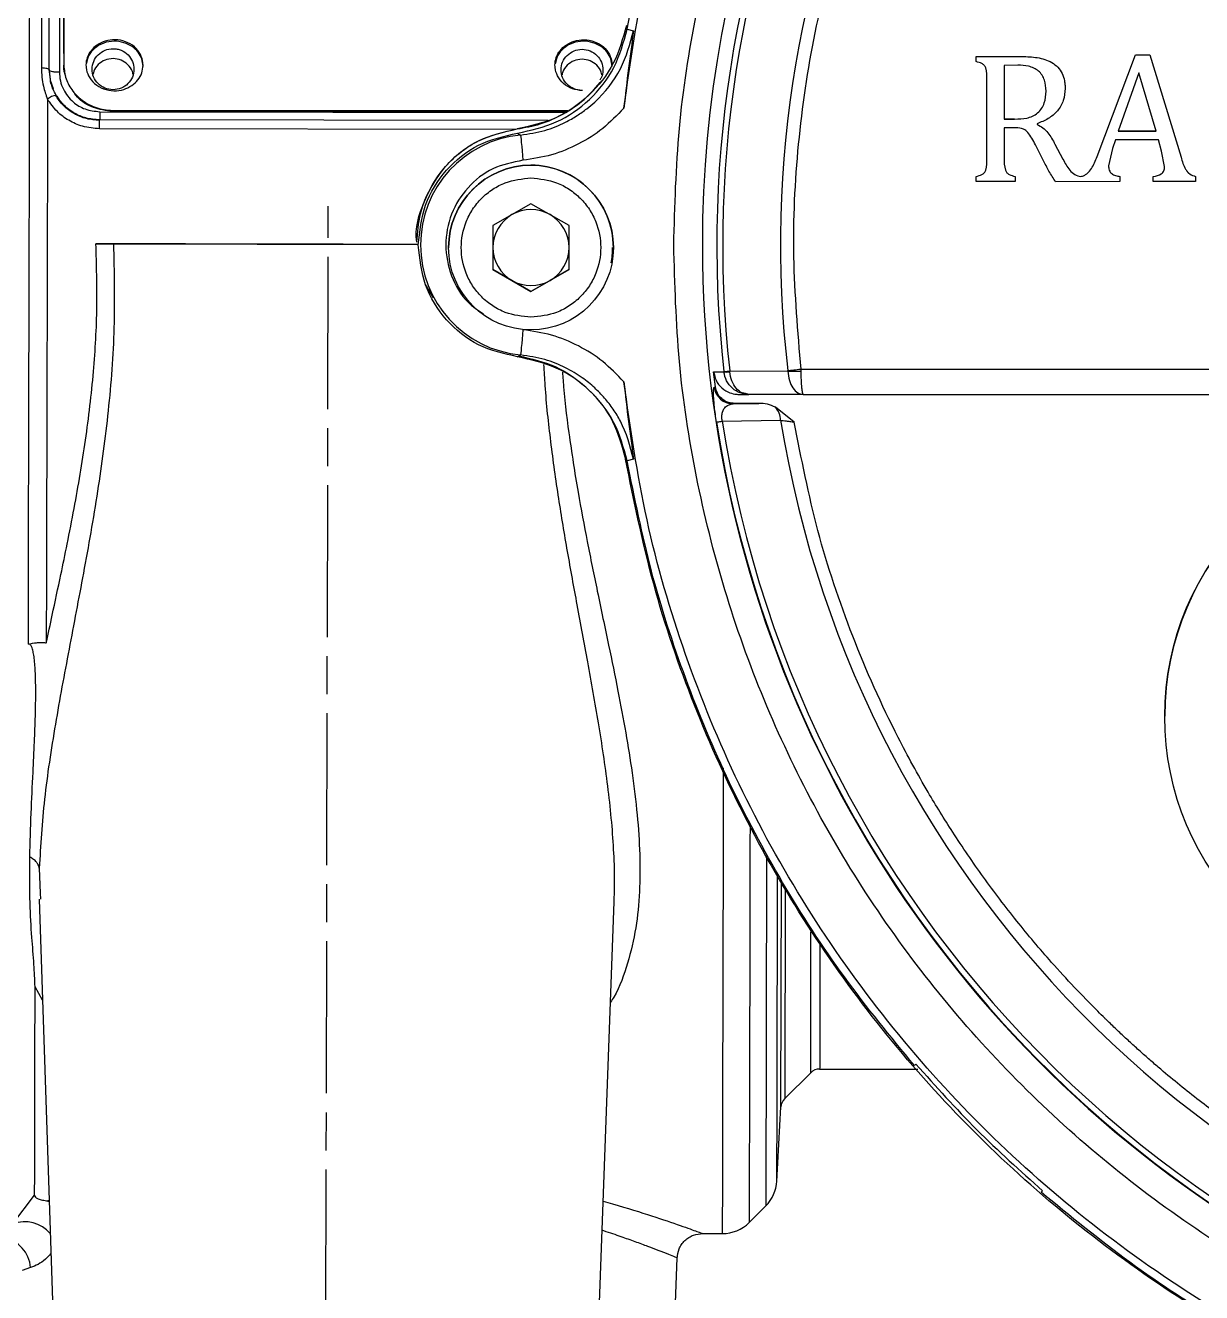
# Model space of a CAD drawing. Header units: millimetres. Extents: x 2371 to 4515, y 843 to 2359.
# Drawn here: x 2877.2 to 2970, y 1982.5 to 2082.5 of the extents above; entities that cross this region are included whole.
import ezdxf

# ---------------------------------------------------------------- set-up
doc = ezdxf.new("R2010")
doc.units = ezdxf.units.MM
doc.linetypes.add('AM_ISO08W050', pattern=[18, 12, -1.5, 3, -1.5])
doc.layers.add('AM_7', color=4, linetype='AM_ISO08W050', lineweight=25)

msp = doc.modelspace()

# ---------------------------------------------------------------- linework, layer by layer
at = {"color": 7, "linetype": 'Continuous', "lineweight": 25}
for p, q in [((2924.717, 2082.22), (2925.234, 2082.1)), ((2961.801, 2072.176), (2964.819, 2080.206)), ((2961.801, 2072.176), (2964.819, 2080.206)), ((2964.819, 2080.206), (2965.964, 2080.206)), ((2964.819, 2080.206), (2964.819, 2080.206)), ((2964.819, 2080.206), (2965.964, 2080.206)), ((2965.964, 2080.206), (2968.425, 2072.118)), ((2965.964, 2080.206), (2965.964, 2080.206)), ((2965.964, 2080.206), (2968.425, 2072.118)), ((2880.278, 2079.278), (2880.278, 2079.379)), ((2952.257, 2079.658), (2952.257, 2080.069)), ((2952.257, 2080.069), (2955.869, 2080.069)), ((2952.257, 2080.069), (2955.869, 2080.069)), ((2952.257, 2080.069), (2952.257, 2080.069)), ((2955.533, 2079.383), (2954.476, 2079.355)), ((2954.476, 2079.355), (2954.476, 2075.13)), ((2955.869, 2080.069), (2955.869, 2080.069)), ((2879.113, 2079.028), (2879.127, 2078.98)), ((2879.216, 2078.265), (2879.113, 2079.028)), ((2879.127, 2078.98), (2879.205, 2078.199)), ((2879.205, 2078.199), (2879.426, 2077.548)), ((2953.104, 2072.039), (2953.104, 2078.221)), ((2965.102, 2078.787), (2963.471, 2074.17)), ((2966.462, 2074.17), (2965.102, 2078.787)), ((2959.278, 2077.54), (2959.278, 2077.54)), ((2879.719, 2076.945), (2879.935, 2076.596)), ((2880.16, 2076.354), (2880.16, 2076.383)), ((2883.117, 2075.711), (2919.855, 2075.659)), ((2884.278, 2075.792), (2920.046, 2075.792)), ((2884.278, 2075.792), (2884.278, 2075.723)), ((2919.947, 2075.724), (2884.278, 2075.723)), ((2883.104, 2075.064), (2883.101, 2075.064)), ((2918.488, 2075.018), (2883.104, 2075.067)), ((2915.927, 2074.315), (2883.104, 2074.36)), ((2916.039, 2074.349), (2916.039, 2074.349)), ((2954.476, 2075.13), (2955.293, 2075.13)), ((2954.476, 2075.13), (2954.476, 2075.13)), ((2955.293, 2075.13), (2954.476, 2075.13)), ((2955.267, 2074.444), (2954.476, 2074.444)), ((2954.476, 2074.444), (2954.476, 2072.043)), ((2955.293, 2075.13), (2955.293, 2075.13)), ((2957.068, 2074.763), (2957.068, 2074.699)), ((2963.471, 2074.17), (2966.462, 2074.17)), ((2966.462, 2074.17), (2963.471, 2074.17)), ((2916.066, 2074.017), (2916.316, 2073.868)), ((2963.263, 2073.484), (2963.021, 2072.806)), ((2966.631, 2073.484), (2963.263, 2073.484)), ((2966.884, 2072.583), (2966.631, 2073.484)), ((2957.546, 2071.897), (2956.935, 2073.096)), ((2958.476, 2073.143), (2959.106, 2071.962)), ((2958.476, 2073.143), (2958.476, 2073.143)), ((2958.476, 2073.143), (2959.106, 2071.962)), ((2961.801, 2072.176), (2961.801, 2072.176)), ((2963.021, 2072.806), (2962.706, 2071.449)), ((2967.124, 2071.376), (2966.884, 2072.583)), ((2953.104, 2072.039), (2953.104, 2072.039)), ((2959.106, 2071.962), (2959.106, 2071.962)), ((2968.425, 2072.118), (2968.425, 2072.118)), ((2952.257, 2070.191), (2952.257, 2070.602)), ((2952.257, 2070.602), (2952.257, 2070.602)), ((2955.323, 2070.191), (2952.257, 2070.191)), ((2955.323, 2070.602), (2955.323, 2070.191)), ((2963.602, 2070.191), (2958.519, 2070.174)), ((2960.522, 2070.601), (2960.522, 2070.601)), ((2963.602, 2070.602), (2963.602, 2070.191)), ((2966.234, 2070.191), (2966.234, 2070.602)), ((2969.568, 2070.191), (2966.234, 2070.191)), ((2969.568, 2070.602), (2969.568, 2070.191)), ((2969.568, 2070.602), (2969.568, 2070.602)), ((2917.136, 2068.45), (2914.136, 2066.718)), ((2920.136, 2066.718), (2917.136, 2068.45)), ((2914.136, 2066.718), (2914.136, 2063.254)), ((2920.136, 2063.254), (2920.136, 2066.718)), ((2882.809, 2065.285), (2908.253, 2065.23)), ((2908.137, 2065.426), (2908.137, 2065.426)), ((2910.636, 2064.993), (2910.636, 2064.993)), ((2910.696, 2064.993), (2910.696, 2064.993)), ((2923.636, 2064.979), (2923.636, 2064.979)), ((2914.136, 2063.254), (2917.136, 2061.522)), ((2915.636, 2062.388), (2914.136, 2063.254)), ((2917.136, 2061.522), (2920.136, 2063.254)), ((2920.136, 2063.254), (2918.636, 2062.388)), ((2917.136, 2061.522), (2915.636, 2062.388)), ((2918.636, 2062.388), (2917.136, 2061.522)), ((2909.45, 2061.019), (2908.817, 2062.075)), ((2917.136, 2061.522), (2917.136, 2061.522)), ((2916.066, 2056.366), (2916.316, 2056.515)), ((2931.547, 2055.182), (2932.352, 2055.18)), ((2931.685, 2054.006), (2931.547, 2055.182)), ((2932.35, 2055.197), (2932.352, 2055.18)), ((2932.813, 2055.249), (2937.398, 2055.241)), ((2932.818, 2055.18), (2932.813, 2055.249)), ((2937.398, 2055.241), (2937.395, 2055.281)), ((2938.42, 2055.401), (2989.112, 2055.401)), ((2938.42, 2055.401), (2938.423, 2055.241)), ((2931.591, 2053.973), (2931.685, 2054.006)), ((2933.538, 2053.401), (2934.326, 2053.401)), ((2934.326, 2053.401), (2934.035, 2053.454)), ((2934.326, 2053.401), (2934.064, 2053.463)), ((2938.621, 2053.401), (2934.326, 2053.401)), ((2938.621, 2053.401), (2989.112, 2053.401)), ((2933.077, 2052.657), (2935.118, 2052.691)), ((2935.118, 2052.691), (2933.174, 2052.691)), ((2937.901, 2051.217), (2936.426, 2052.392)), ((2932.23, 2051.285), (2936.83, 2051.368)), ((2925.234, 2048.283), (2924.717, 2048.164)), ((2967.136, 2028.009), (2967.136, 2028.009)), ((2935.719, 2017.017), (2935.66, 1989.358)), ((2878.342, 2016.021), (2878.414, 2014.05)), ((2936.858, 1997.173), (2936.896, 2014.935)), ((2937.186, 2014.499), (2937.151, 1997.828)), ((2878.34, 2013.562), (2879.923, 1965.291)), ((2878.414, 2014.05), (2878.432, 2013.565)), ((2921.922, 1965.201), (2923.708, 2013.366)), ((2923.697, 2013.366), (2923.7, 2013.538)), ((2878.602, 2005.588), (2878.011, 2006.648)), ((2939.911, 2000.163), (2947.66, 2000.146)), ((2947.387, 2000.438), (2947.499, 2000.549)), ((2937.151, 1997.828), (2939.204, 1999.872)), ((2936.537, 1991.285), (2936.858, 1997.173)), ((2876.264, 1987.955), (2877.976, 1990.219)), ((2957.494, 1990.554), (2957.382, 1990.442)), ((2878.915, 1989.775), (2879.118, 1989.828)), ((2878.915, 1989.775), (2879.122, 1989.723)), ((2934.35, 1988.054), (2935.66, 1989.358)), ((2930.669, 1987.183), (2932.227, 1987.179)), ((2927.922, 1965.189), (2928.666, 1985.257)), ((2877.654, 1984.501), (2877.003, 1984.274))]:
    msp.add_line(p, q, dxfattribs=at)
at = {"color": 7, "linetype": 'Continuous', "lineweight": 25, "flags": 128}
for points in [[(2877.483, 2033.689), (2877.494, 2038.624), (2877.504, 2043.682), (2877.515, 2048.838), (2877.527, 2054.069), (2877.538, 2059.352), (2877.549, 2064.662), (2877.561, 2069.975), (2877.572, 2075.267), (2877.583, 2080.513), (2877.594, 2085.689)], [(2878.989, 2076.707), (2878.978, 2071.259), (2878.966, 2065.781), (2878.954, 2060.3), (2878.942, 2054.844), (2878.931, 2049.44), (2878.92, 2044.114), (2878.908, 2038.893), (2878.897, 2033.802)], [(2883.117, 2075.711), (2883.117, 2075.563), (2883.117, 2075.424), (2883.117, 2075.3), (2883.117, 2075.195), (2883.117, 2075.112), (2883.116, 2075.067)], [(2883.104, 2074.36), (2883.104, 2074.511), (2883.104, 2074.652), (2883.104, 2074.78), (2883.104, 2074.888), (2883.104, 2074.973), (2883.104, 2075.032), (2883.104, 2075.063), (2883.104, 2075.067)], [(2916.316, 2073.868), (2916.32, 2073.824), (2916.331, 2073.707), (2916.349, 2073.521), (2916.372, 2073.273), (2916.401, 2072.973), (2916.433, 2072.631), (2916.468, 2072.262), (2916.504, 2071.877)], [(2916.504, 2058.506), (2916.468, 2058.122), (2916.433, 2057.752), (2916.401, 2057.411), (2916.372, 2057.11), (2916.349, 2056.863), (2916.331, 2056.676), (2916.32, 2056.559), (2916.316, 2056.515)], [(2932.35, 2055.197), (2932.364, 2055.199), (2932.392, 2055.202), (2932.432, 2055.206), (2932.485, 2055.212), (2932.55, 2055.22), (2932.627, 2055.228), (2932.715, 2055.238), (2932.813, 2055.249)], [(2937.395, 2055.281), (2937.502, 2055.294), (2937.617, 2055.307), (2937.74, 2055.322), (2937.868, 2055.337), (2938.002, 2055.352), (2938.139, 2055.368), (2938.279, 2055.385), (2938.42, 2055.401)], [(2933.077, 2052.657), (2933.132, 2052.676), (2933.174, 2052.691)], [(2931.77, 2051.214), (2931.784, 2051.216), (2931.811, 2051.22), (2931.851, 2051.226), (2931.904, 2051.234), (2931.969, 2051.245), (2932.045, 2051.256), (2932.132, 2051.27), (2932.23, 2051.285)], [(2932.305, 2023.922), (2932.304, 2023.064), (2932.294, 2018.761), (2932.286, 2014.666), (2932.277, 2010.797), (2932.27, 2007.174), (2932.262, 2003.81), (2932.256, 2000.723), (2932.25, 1997.925), (2932.244, 1995.429), (2932.24, 1993.247), (2932.236, 1991.388), (2932.233, 1989.861), (2932.23, 1988.671), (2932.228, 1987.826), (2932.227, 1987.328), (2932.227, 1987.179)], [(2934.417, 2019.239), (2934.414, 2018.197), (2934.406, 2014.138), (2934.398, 2010.316), (2934.39, 2006.749), (2934.383, 2003.454), (2934.377, 2000.446), (2934.371, 1997.738), (2934.366, 1995.345), (2934.361, 1993.276), (2934.357, 1991.542), (2934.355, 1990.15), (2934.352, 1989.107), (2934.351, 1988.418), (2934.35, 1988.086), (2934.35, 1988.054)]]:
    msp.add_lwpolyline(points, dxfattribs=at)
at = {"color": 7, "linetype": 'Continuous', "lineweight": 25}
for centre, radius in [((2917.136, 2064.986), 6.5), ((2989.136, 2027.986), 22)]:
    msp.add_circle(centre, radius, dxfattribs=at)
for centre, radius, start, end in [((3022.136, 2065.191), 91.48, 295.79271, 180), ((3022.136, 2065.191), 90.341, 353.64897, 186.35103), ((3022.136, 2065.191), 89.875, 353.64897, 186.35103), ((3022.136, 2065.191), 85.319, 353.33017, 186.66983), ((2879.878, 2075.574), 1.44, 98.0719, 128.1126), ((2917.136, 2065.192), 8.715, 95.40246, 264.59754), ((2917.136, 2064.986), 6.5, 90, 179.93876), ((2917.136, 2064.986), 6.5, 359.93876, 90), ((2917.136, 2064.986), 3, 120, 180), ((2917.136, 2064.986), 3, 60, 120), ((2917.136, 2064.986), 3, 0, 60), ((3022.136, 2065.191), 91.48, 180, 290.22656), ((2917.136, 2064.986), 3, 180, 240), ((2917.136, 2064.986), 3, 300, 0), ((2917.136, 2064.986), 3, 240, 300), ((2932.585, 2057.005), 1.84, 262.72784, 277.27081), ((2937.911, 2069.563), 14.332, 267.94958, 272.05017), ((2933.08, 2054.158), 1.5, 187.07071, 269.91276), ((2935.069, 2051.265), 1.764, 3.33536, 39.6988), ((3022.136, 2065.191), 91.441, 188.79238, 262.46584), ((3022.136, 2065.191), 90.976, 188.79238, 262.46584), ((3022.136, 2065.191), 86.42, 189.2043, 262.12076), ((2989.136, 2027.986), 22, 359.93876, 179.93876), ((2939.909, 1999.163), 1, 89.87803, 134.86738), ((2937.856, 1997.119), 1, 134.87751, 176.87751), ((2933.543, 1991.484), 3, 314.87751, 356.87751), ((2877.174, 1985.413), 2.7, 41.22775, 109.68883), ((2932.233, 1990.179), 3, 269.87751, 314.87751), ((2875.042, 1984.3), 2.62, 4.39901, 78.72064)]:
    msp.add_arc(centre, radius, start, end, dxfattribs=at)
msp.add_ellipse((2917.136, 2064.986), major_axis=(0.003, 6.44), ratio=0.9999906, start_param=4.5235268, end_param=4.7129235, dxfattribs=at)
for points in [[(2924.463, 2075.981), (2924.987, 2079.633), (2926.035, 2086.936), (2929.155, 2097.579), (2933.363, 2107.822), (2938.718, 2117.523), (2945.123, 2126.562), (2952.504, 2134.824), (2960.766, 2142.205), (2969.805, 2148.61), (2979.506, 2153.966), (2989.749, 2158.173), (3000.392, 2161.293), (3007.695, 2162.341), (3011.347, 2162.865)], [(2928.396, 2065.192), (2928.483, 2068.259), (2928.657, 2074.395), (2930.06, 2083.509), (2932.285, 2092.447), (2935.393, 2101.122), (2939.332, 2109.452), (2944.069, 2117.355), (2949.558, 2124.756), (2955.745, 2131.583), (2962.573, 2137.771), (2969.973, 2143.259), (2977.876, 2147.996), (2986.206, 2151.935), (2994.881, 2155.043), (3003.819, 2157.268), (3012.934, 2158.671), (3019.069, 2158.845), (3022.136, 2158.932)], [(3022.136, 2149.477), (3019.174, 2149.387), (3013.248, 2149.206), (3004.459, 2147.751), (2995.866, 2145.446), (2987.565, 2142.232), (2979.648, 2138.166), (2972.203, 2133.288), (2965.313, 2127.654), (2959.054, 2121.326), (2953.496, 2114.375), (2948.7, 2106.877), (2944.72, 2098.916), (2941.602, 2090.58), (2939.373, 2081.962), (2938.081, 2073.159), (2937.657, 2064.26), (2938.166, 2058.354), (2938.42, 2055.401)], [(2924.717, 2082.22), (2925.305, 2085.134), (2926.48, 2090.961), (2929.233, 2099.456), (2932.68, 2107.684), (2936.881, 2115.556), (2941.726, 2123.056), (2945.5, 2127.649), (2947.387, 2129.946)], [(2924.665, 2082.524), (2924.383, 2081.496), (2923.819, 2079.44), (2921.802, 2076.907), (2919.164, 2075.029), (2917.081, 2074.576), (2916.039, 2074.349)], [(2908.246, 2065.192), (2908.36, 2066.267), (2908.587, 2068.418), (2910.351, 2071.204), (2912.904, 2073.291), (2915.012, 2073.775), (2916.066, 2074.017)], [(2901.136, 2065.246), (2899.577, 2065.249), (2896.458, 2065.256), (2891.96, 2065.265), (2887.752, 2065.274), (2885.381, 2065.279), (2884.196, 2065.282)], [(2916.066, 2056.366), (2915.012, 2056.608), (2912.904, 2057.093), (2910.351, 2059.179), (2908.587, 2061.966), (2908.36, 2064.116), (2908.246, 2065.192)], [(3022.136, 1971.451), (3019.069, 1971.538), (3012.934, 1971.712), (3003.819, 1973.115), (2994.881, 1975.341), (2986.206, 1978.448), (2977.876, 1982.387), (2969.973, 1987.124), (2962.573, 1992.613), (2955.745, 1998.801), (2949.558, 2005.628), (2944.069, 2013.029), (2939.332, 2020.932), (2935.393, 2029.261), (2932.285, 2037.936), (2930.06, 2046.874), (2928.657, 2055.989), (2928.483, 2062.124), (2928.396, 2065.192)], [(3011.347, 1967.518), (3007.695, 1968.042), (3000.392, 1969.09), (2989.749, 1972.21), (2979.506, 1976.418), (2969.805, 1981.773), (2960.766, 1988.178), (2952.504, 1995.559), (2945.123, 2003.821), (2938.718, 2012.86), (2933.363, 2022.561), (2929.155, 2032.804), (2926.035, 2043.447), (2924.987, 2050.751), (2924.463, 2054.402)], [(3004.804, 1967.721), (3001.51, 1968.407), (2994.922, 1969.78), (2985.369, 1973.1), (2976.186, 1977.304), (2967.483, 1982.44), (2959.346, 1988.429), (2951.862, 1995.217), (2945.106, 2002.73), (2939.152, 2010.893), (2934.053, 2019.618), (2929.889, 2028.819), (2926.609, 2038.385), (2925.265, 2044.979), (2924.592, 2048.277)], [(2947.387, 2000.438), (2945.5, 2002.734), (2941.726, 2007.327), (2936.881, 2014.828), (2932.68, 2022.699), (2929.233, 2030.928), (2926.48, 2039.422), (2925.305, 2045.25), (2924.717, 2048.164)], [(2947.499, 2000.549), (2949.075, 1998.794), (2952.228, 1995.283), (2955.738, 1992.13), (2957.494, 1990.554)], [(3005.108, 1967.772), (3002.195, 1968.36), (2996.367, 1969.535), (2987.873, 1972.288), (2979.644, 1975.735), (2971.773, 1979.936), (2964.272, 1984.781), (2959.679, 1988.555), (2957.382, 1990.442)]]:
    msp.add_open_spline(points, degree=3, dxfattribs=at)
for points, knots in [([(2880.277, 2144.179), (2880.277, 2144.075), (2880.277, 2143.555), (2880.277, 2142.188), (2880.277, 2140.028), (2880.277, 2137.409), (2880.277, 2134.947), (2880.277, 2131.439), (2880.277, 2128.296), (2880.277, 2123.981), (2880.277, 2119.294), (2880.277, 2114.162), (2880.277, 2108.738), (2880.277, 2104.179), (2880.277, 2098.257), (2880.277, 2093.351), (2880.277, 2086.672), (2880.277, 2082.379), (2880.278, 2079.378)], [0, 0, 0, 0, 0.020124, 0.1007334, 0.181328, 0.2215866, 0.3021835, 0.3424421, 0.4230392, 0.4632978, 0.5438938, 0.6244906, 0.6647493, 0.7453456, 0.7856043, 0.8661996, 0.906458, 1, 1, 1, 1]), ([(2878.608, 2143.231), (2878.608, 2143.26), (2878.608, 2143.348), (2878.607, 2142.362), (2878.604, 2140.349), (2878.6, 2137.286), (2878.594, 2133.898), (2878.589, 2130.561), (2878.585, 2127.491), (2878.579, 2123.847), (2878.572, 2119.577), (2878.565, 2114.931), (2878.557, 2109.984), (2878.549, 2104.814), (2878.54, 2099.13), (2878.53, 2092.932), (2878.52, 2086.249), (2878.512, 2081.558), (2878.508, 2079.164)], [0, 0, 0, 0, 0.0393421, 0.1229429, 0.2061832, 0.2890629, 0.3715817, 0.4166119, 0.4656006, 0.5185474, 0.5754517, 0.636313, 0.6900586, 0.7465521, 0.8057933, 0.8677819, 0.9325176, 1, 1, 1, 1]), ([(2879.113, 2079.028), (2879.118, 2082.328), (2879.127, 2088.926), (2879.14, 2098.356), (2879.152, 2107.237), (2879.163, 2115.394), (2879.173, 2122.695), (2879.181, 2129.013), (2879.188, 2134.235), (2879.193, 2138.291), (2879.196, 2141.039), (2879.197, 2142.485), (2879.197, 2142.462), (2879.197, 2142.453)], [0, 0, 0, 0, 0.0943095, 0.188619, 0.2829284, 0.3772378, 0.4715472, 0.5658566, 0.660166, 0.7544753, 0.8487846, 0.9430939, 1, 1, 1, 1]), ([(2879.127, 2078.98), (2879.131, 2081.365), (2879.137, 2086.072), (2879.146, 2092.821), (2879.155, 2099.164), (2879.163, 2105.059), (2879.17, 2110.49), (2879.178, 2116.222), (2879.186, 2121.991), (2879.193, 2127.471), (2879.199, 2131.938), (2879.203, 2135.462), (2879.206, 2138.124), (2879.209, 2140.027), (2879.21, 2141.245), (2879.211, 2141.962), (2879.21, 2141.993), (2879.21, 2142.008)], [0, 0, 0, 0, 0.0685401, 0.1352203, 0.2000406, 0.2630008, 0.3241008, 0.3833405, 0.468684, 0.5498451, 0.6268231, 0.6996174, 0.7682274, 0.8326524, 0.892892, 0.9489456, 1, 1, 1, 1]), ([(2880.008, 2141.254), (2880.008, 2141.266), (2880.009, 2141.378), (2880.009, 2141.026), (2880.008, 2140.456), (2880.008, 2139.909), (2880.007, 2139.235), (2880.006, 2138.427), (2880.005, 2137.487), (2880.003, 2136.415), (2880.001, 2134.706), (2879.998, 2132.02), (2879.993, 2127.87), (2879.986, 2122.653), (2879.979, 2117.047), (2879.971, 2111.369), (2879.964, 2105.902), (2879.956, 2099.889), (2879.946, 2093.342), (2879.937, 2086.299), (2879.93, 2081.357), (2879.926, 2078.843)], [0, 0, 0, 0, 0.008365, 0.0779946, 0.1079858, 0.1380612, 0.1682208, 0.1984647, 0.2287928, 0.2592052, 0.2897018, 0.3588955, 0.4336834, 0.5140643, 0.600037, 0.6604803, 0.7234108, 0.7888282, 0.8567323, 0.927123, 1, 1, 1, 1]), ([(2880.278, 2080.298), (2880.278, 2080.605), (2880.277, 2083.504), (2880.277, 2088.93), (2880.277, 2095.147), (2880.277, 2101.182), (2880.277, 2105.812), (2880.277, 2109.623), (2880.277, 2111.067), (2880.277, 2111.463)], [0, 0, 0, 0, 0.0274762, 0.2596972, 0.4918739, 0.6078488, 0.8400331, 0.956008, 1, 1, 1, 1]), ([(2916.066, 2074.017), (2917.111, 2074.244), (2919.2, 2074.696), (2921.848, 2076.575), (2923.87, 2079.119), (2924.434, 2081.185), (2924.717, 2082.22)], [0, 0, 0, 0, 0.2500652, 0.4994456, 0.7493864, 1, 1, 1, 1]), ([(2886.528, 2079.378), (2886.507, 2079.173), (2886.466, 2078.761), (2886.144, 2078.201), (2885.655, 2077.741), (2884.996, 2077.428), (2884.215, 2077.32), (2883.402, 2077.471), (2882.69, 2077.885), (2882.205, 2078.49), (2882.043, 2079.026), (2882.017, 2079.52), (2882.099, 2079.996), (2882.409, 2080.554), (2882.901, 2081.011), (2883.559, 2081.323), (2884.34, 2081.43), (2885.153, 2081.28), (2885.865, 2080.869), (2886.348, 2080.267), (2886.516, 2079.733), (2886.525, 2079.442), (2886.528, 2079.378)], [0, 0, 0, 0, 0.04627583, 0.0927179, 0.14171206, 0.19518564, 0.25368325, 0.3152623, 0.37691616, 0.43437482, 0.48581843, 0.49999447, 0.54624566, 0.59269431, 0.64179479, 0.69515232, 0.75350881, 0.81538746, 0.87684888, 0.93414518, 0.98572419, 1, 1, 1, 1]), ([(2886.528, 2079.277), (2886.507, 2079.479), (2886.467, 2079.884), (2886.15, 2080.433), (2885.669, 2080.886), (2885.014, 2081.199), (2884.234, 2081.311), (2883.413, 2081.168), (2882.699, 2080.759), (2882.197, 2080.168), (2882.095, 2079.706), (2882.048, 2079.495)], [0, 0, 0, 0, 0.0944513, 0.189257, 0.2897017, 0.4001456, 0.521769, 0.6506714, 0.7799067, 0.8996655, 1, 1, 1, 1]), ([(2916.316, 2073.868), (2916.957, 2073.965), (2918.18, 2074.149), (2919.66, 2074.751), (2920.748, 2075.367), (2921.515, 2075.909), (2922.802, 2077.003), (2924.382, 2078.962), (2924.954, 2081.069), (2925.234, 2082.1)], [0, 0, 0, 0, 0.1490589, 0.284486, 0.365253, 0.4374072, 0.5004523, 0.7554674, 1, 1, 1, 1]), ([(2921.193, 2077.37), (2920.93, 2077.401), (2920.39, 2077.464), (2919.69, 2077.888), (2919.205, 2078.49), (2919.043, 2079.026), (2919.017, 2079.52), (2919.099, 2079.996), (2919.409, 2080.554), (2919.901, 2081.011), (2920.559, 2081.323), (2921.34, 2081.431), (2922.153, 2081.281), (2922.865, 2080.87), (2923.348, 2080.267), (2923.516, 2079.733), (2923.525, 2079.442), (2923.528, 2079.379)], [0, 0, 0, 0, 0.0791145, 0.1620316, 0.2393064, 0.3084914, 0.3275562, 0.3897578, 0.4522249, 0.5182586, 0.5900176, 0.6684998, 0.7517192, 0.8343775, 0.9114339, 0.980801, 1, 1, 1, 1]), ([(2923.528, 2079.278), (2923.507, 2079.48), (2923.467, 2079.884), (2923.15, 2080.433), (2922.669, 2080.886), (2922.014, 2081.199), (2921.234, 2081.312), (2920.413, 2081.168), (2919.699, 2080.759), (2919.197, 2080.168), (2919.095, 2079.706), (2919.048, 2079.495)], [0, 0, 0, 0, 0.0944504, 0.189255, 0.2896988, 0.4001421, 0.5217653, 0.6506678, 0.7799033, 0.899662, 1, 1, 1, 1]), ([(2925.234, 2082.1), (2925.097, 2081.129), (2924.824, 2079.196), (2924.583, 2077.049), (2924.463, 2075.981)], [0, 0, 0, 0, 0.5024427, 1, 1, 1, 1]), ([(2884.157, 2077.437), (2883.94, 2077.463), (2883.502, 2077.514), (2882.953, 2077.897), (2882.594, 2078.435), (2882.469, 2079.065), (2882.595, 2079.696), (2882.96, 2080.234), (2883.511, 2080.611), (2883.948, 2080.659), (2884.164, 2080.683)], [0, 0, 0, 0, 0.1258291, 0.25355612, 0.37642477, 0.49891281, 0.62367207, 0.747541, 0.87471626, 1, 1, 1, 1]), ([(2884.164, 2080.683), (2884.274, 2080.677), (2884.492, 2080.664), (2884.912, 2080.531), (2885.371, 2080.227), (2885.73, 2079.684), (2885.852, 2079.057), (2885.725, 2078.429), (2885.362, 2077.892), (2884.812, 2077.511), (2884.374, 2077.462), (2884.157, 2077.437)], [0, 0, 0, 0, 0.063647, 0.1267281, 0.2547652, 0.3780137, 0.5008959, 0.6238443, 0.7469985, 0.8744138, 1, 1, 1, 1]), ([(2921.157, 2077.385), (2920.94, 2077.411), (2920.502, 2077.462), (2919.953, 2077.845), (2919.594, 2078.383), (2919.468, 2079.013), (2919.595, 2079.644), (2919.96, 2080.181), (2920.511, 2080.558), (2920.947, 2080.607), (2921.164, 2080.631)], [0, 0, 0, 0, 0.1257878, 0.2534987, 0.3763227, 0.4988841, 0.6236524, 0.7475284, 0.8747101, 1, 1, 1, 1]), ([(2921.164, 2080.631), (2921.381, 2080.606), (2921.819, 2080.555), (2922.369, 2080.173), (2922.733, 2079.631), (2922.844, 2079.006), (2922.773, 2078.49), (2922.601, 2078.259), (2922.555, 2078.197)], [0, 0, 0, 0, 0.187724, 0.3784581, 0.5635224, 0.7491956, 0.9325038, 1, 1, 1, 1]), ([(2878.508, 2079.164), (2878.533, 2078.677), (2878.577, 2077.835), (2878.867, 2077.042), (2878.989, 2076.707)], [0, 0, 0, 0, 0.5788091, 1, 1, 1, 1]), ([(2879.113, 2079.028), (2879.104, 2079.043), (2879.084, 2079.073), (2878.954, 2079.114), (2878.758, 2079.148), (2878.591, 2079.159), (2878.508, 2079.164)], [0, 0, 0, 0, 0.2364348, 0.4905117, 0.7497182, 1, 1, 1, 1]), ([(2880.278, 2079.378), (2880.314, 2079.013), (2880.387, 2078.282), (2880.958, 2077.286), (2881.825, 2076.473), (2882.972, 2075.903), (2883.838, 2075.829), (2884.278, 2075.792)], [0, 0, 0, 0, 0.1846704, 0.3699995, 0.5658569, 0.7794508, 1, 1, 1, 1]), ([(2880.425, 2078.521), (2880.37, 2078.667), (2880.278, 2078.912), (2880.278, 2079.172), (2880.278, 2079.277)], [0, 0, 0, 0, 0.5932595, 1, 1, 1, 1]), ([(2884.163, 2079.899), (2883.946, 2079.875), (2883.512, 2079.828), (2882.975, 2079.45), (2882.646, 2079.035), (2882.601, 2078.746), (2882.589, 2078.668)], [0, 0, 0, 0, 0.2965684, 0.5931367, 0.8897051, 1, 1, 1, 1]), ([(2885.731, 2078.663), (2885.719, 2078.741), (2885.675, 2079.029), (2885.349, 2079.445), (2884.813, 2079.825), (2884.379, 2079.874), (2884.163, 2079.899)], [0, 0, 0, 0, 0.1094641, 0.4063094, 0.7031547, 1, 1, 1, 1]), ([(2921.163, 2079.847), (2920.946, 2079.824), (2920.512, 2079.776), (2919.975, 2079.399), (2919.646, 2078.983), (2919.601, 2078.695), (2919.589, 2078.616)], [0, 0, 0, 0, 0.2965578, 0.5931157, 0.8896735, 1, 1, 1, 1]), ([(2922.731, 2078.612), (2922.719, 2078.69), (2922.675, 2078.978), (2922.349, 2079.394), (2921.813, 2079.773), (2921.379, 2079.823), (2921.163, 2079.847)], [0, 0, 0, 0, 0.1093257, 0.4062171, 0.7031086, 1, 1, 1, 1]), ([(2953.104, 2078.221), (2953.118, 2078.544), (2953.135, 2078.948), (2952.907, 2079.376), (2952.639, 2079.557), (2952.41, 2079.618), (2952.257, 2079.658)], [0, 0, 0, 0, 0.4996211, 0.6251499, 0.7494732, 1, 1, 1, 1]), ([(2957.769, 2077.342), (2957.752, 2077.634), (2957.726, 2078.073), (2957.475, 2078.603), (2957.187, 2078.936), (2956.815, 2079.17), (2956.261, 2079.357), (2955.824, 2079.373), (2955.533, 2079.383)], [0, 0, 0, 0, 0.24958677, 0.37462583, 0.49959061, 0.62471117, 0.7498825, 1, 1, 1, 1]), ([(2955.869, 2080.069), (2956.273, 2080.056), (2957.079, 2080.028), (2958.069, 2079.732), (2958.722, 2079.241), (2959.07, 2078.732), (2959.216, 2078.244), (2959.272, 2077.843), (2959.276, 2077.641), (2959.278, 2077.54)], [0, 0, 0, 0, 0.2503213, 0.4998014, 0.6247836, 0.7496745, 0.8746984, 0.9373467, 1, 1, 1, 1]), ([(2879.127, 2078.98), (2879.142, 2078.962), (2879.172, 2078.926), (2879.359, 2078.88), (2879.625, 2078.849), (2879.828, 2078.844), (2879.926, 2078.843)], [0, 0, 0, 0, 0.2411339, 0.5007157, 0.7598986, 1, 1, 1, 1]), ([(2879.676, 2077), (2879.589, 2077.158), (2879.44, 2077.429), (2879.323, 2077.754), (2879.272, 2077.92), (2879.259, 2077.965), (2879.256, 2077.979), (2879.229, 2078.075), (2879.223, 2078.171), (2879.216, 2078.265)], [0, 0, 0, 0, 0.3970477, 0.6832442, 0.7593525, 0.7806464, 0.7871031, 0.7907663, 1, 1, 1, 1]), ([(2879.926, 2078.843), (2879.941, 2078.608), (2879.971, 2078.138), (2880.215, 2077.492), (2880.564, 2076.927), (2881.112, 2076.359), (2881.961, 2075.833), (2882.722, 2075.753), (2883.117, 2075.711)], [0, 0, 0, 0, 0.1430671, 0.2866093, 0.4153743, 0.5443817, 0.7631691, 1, 1, 1, 1]), ([(2916.039, 2074.349), (2916.656, 2074.459), (2917.915, 2074.683), (2919.709, 2075.485), (2921.404, 2076.627), (2922.307, 2077.672), (2922.767, 2078.204)], [0, 0, 0, 0, 0.2356127, 0.4808109, 0.7356041, 1, 1, 1, 1]), ([(2884.278, 2075.723), (2883.777, 2075.776), (2882.775, 2075.882), (2881.618, 2076.488), (2881.192, 2077.085), (2881.059, 2077.272)], [0, 0, 0, 0, 0.40670808, 0.81448522, 1, 1, 1, 1]), ([(2955.293, 2075.13), (2955.614, 2075.133), (2956.096, 2075.139), (2956.708, 2075.335), (2957.12, 2075.591), (2957.436, 2075.958), (2957.72, 2076.538), (2957.749, 2077.021), (2957.769, 2077.342)], [0, 0, 0, 0, 0.2503, 0.3753367, 0.5003813, 0.6253296, 0.7504389, 1, 1, 1, 1]), ([(2959.278, 2077.54), (2959.253, 2077.22), (2959.204, 2076.582), (2958.704, 2075.735), (2957.954, 2075.123), (2957.363, 2074.884), (2957.068, 2074.763)], [0, 0, 0, 0, 0.2499069, 0.4994484, 0.7494591, 1, 1, 1, 1]), ([(2883.104, 2074.36), (2882.648, 2074.398), (2881.793, 2074.47), (2880.66, 2074.987), (2879.69, 2075.707), (2879.231, 2076.362), (2878.989, 2076.707)], [0, 0, 0, 0, 0.2747244, 0.5156261, 0.7443937, 1, 1, 1, 1]), ([(2883.104, 2075.026), (2882.753, 2075.052), (2882.051, 2075.105), (2881.073, 2075.523), (2880.214, 2076.148), (2879.813, 2076.72), (2879.613, 2077.006)], [0, 0, 0, 0, 0.2500734, 0.5000242, 0.7499594, 1, 1, 1, 1]), ([(2883.101, 2075.064), (2882.735, 2075.094), (2882.047, 2075.149), (2881.08, 2075.571), (2880.257, 2076.173), (2879.864, 2076.732), (2879.676, 2077)], [0, 0, 0, 0, 0.2660658, 0.5004545, 0.7602758, 1, 1, 1, 1]), ([(2924.463, 2075.981), (2923.929, 2075.429), (2922.864, 2074.327), (2920.907, 2073.107), (2918.779, 2072.221), (2917.264, 2071.992), (2916.504, 2071.877)], [0, 0, 0, 0, 0.250755, 0.4999887, 0.7492331, 1, 1, 1, 1]), ([(2908.138, 2065.426), (2908.138, 2065.429), (2907.945, 2066.494), (2908.629, 2068.703), (2910.232, 2071.501), (2912.857, 2073.612), (2914.979, 2074.103), (2916.039, 2074.349)], [0, 0, 0, 0, 0.0007305, 0.2505479, 0.5003652, 0.7501826, 1, 1, 1, 1]), ([(2908.137, 2065.436), (2908.191, 2066.181), (2908.282, 2067.436), (2909.019, 2069.488), (2910.403, 2071.639), (2912.884, 2073.63), (2915.01, 2074.114), (2916.039, 2074.349)], [0, 0, 0, 0, 0.1721657, 0.2895759, 0.5005369, 0.7581236, 1, 1, 1, 1]), ([(2956.935, 2073.096), (2956.758, 2073.443), (2956.538, 2073.878), (2956.118, 2074.287), (2955.755, 2074.443), (2955.462, 2074.443), (2955.267, 2074.444)], [0, 0, 0, 0, 0.5001583, 0.6250646, 0.7501102, 1, 1, 1, 1]), ([(2957.068, 2074.699), (2957.228, 2074.618), (2957.549, 2074.457), (2957.921, 2074.059), (2958.221, 2073.615), (2958.391, 2073.3), (2958.476, 2073.143)], [0, 0, 0, 0, 0.2497421, 0.4995193, 0.7496968, 1, 1, 1, 1]), ([(2960.522, 2070.601), (2960.609, 2070.622), (2960.781, 2070.665), (2961.082, 2070.861), (2961.474, 2071.352), (2961.67, 2071.846), (2961.801, 2072.176)], [0, 0, 0, 0, 0.125077, 0.2502224, 0.4998872, 1, 1, 1, 1]), ([(2960.522, 2070.601), (2960.609, 2070.622), (2960.781, 2070.665), (2961.082, 2070.861), (2961.474, 2071.352), (2961.67, 2071.846), (2961.801, 2072.176)], [0, 0, 0, 0, 0.125077, 0.2502224, 0.4998872, 1, 1, 1, 1]), ([(2916.504, 2071.877), (2915.69, 2071.711), (2914.062, 2071.378), (2912.056, 2069.804), (2910.73, 2067.675), (2910.263, 2065.186), (2910.743, 2062.733), (2911.842, 2060.78), (2912.957, 2060.037), (2913.383, 2059.753)], [0, 0, 0, 0, 0.1511127, 0.3022254, 0.453338, 0.6044507, 0.7555634, 0.9066761, 1, 1, 1, 1]), ([(2952.257, 2070.602), (2952.41, 2070.642), (2952.64, 2070.702), (2952.91, 2070.881), (2953.138, 2071.311), (2953.119, 2071.715), (2953.104, 2072.039)], [0, 0, 0, 0, 0.2505117, 0.3752446, 0.5001647, 1, 1, 1, 1]), ([(2952.257, 2070.602), (2952.41, 2070.642), (2952.64, 2070.702), (2952.91, 2070.881), (2953.138, 2071.311), (2953.119, 2071.715), (2953.104, 2072.039)], [0, 0, 0, 0, 0.2505117, 0.3752446, 0.5001647, 1, 1, 1, 1]), ([(2954.476, 2072.043), (2954.469, 2071.721), (2954.462, 2071.359), (2954.609, 2070.99), (2954.704, 2070.862), (2954.937, 2070.701), (2955.168, 2070.642), (2955.323, 2070.602)], [0, 0, 0, 0, 0.49924852, 0.56209257, 0.62459054, 0.74961398, 1, 1, 1, 1]), ([(2958.519, 2070.174), (2958.342, 2070.453), (2957.988, 2071.01), (2957.693, 2071.602), (2957.546, 2071.897)], [0, 0, 0, 0, 0.4999014, 1, 1, 1, 1]), ([(2959.106, 2071.962), (2959.267, 2071.66), (2959.508, 2071.208), (2960.012, 2070.709), (2960.352, 2070.637), (2960.522, 2070.601)], [0, 0, 0, 0, 0.5005372, 0.7503463, 1, 1, 1, 1]), ([(2959.106, 2071.962), (2959.267, 2071.66), (2959.508, 2071.208), (2960.012, 2070.709), (2960.352, 2070.637), (2960.522, 2070.601)], [0, 0, 0, 0, 0.5005372, 0.7503463, 1, 1, 1, 1]), ([(2962.706, 2071.449), (2962.713, 2071.333), (2962.723, 2071.157), (2962.829, 2070.947), (2962.991, 2070.78), (2963.261, 2070.66), (2963.488, 2070.622), (2963.602, 2070.602)], [0, 0, 0, 0, 0.2495954, 0.3779288, 0.4998398, 0.7495428, 1, 1, 1, 1]), ([(2966.234, 2070.602), (2966.457, 2070.641), (2966.736, 2070.689), (2966.993, 2070.905), (2967.108, 2071.098), (2967.118, 2071.265), (2967.124, 2071.376)], [0, 0, 0, 0, 0.4994773, 0.6261796, 0.7503153, 1, 1, 1, 1]), ([(2968.425, 2072.118), (2968.52, 2071.793), (2968.64, 2071.384), (2968.916, 2070.961), (2969.16, 2070.722), (2969.404, 2070.651), (2969.568, 2070.602)], [0, 0, 0, 0, 0.5004596, 0.6283614, 0.7507034, 1, 1, 1, 1]), ([(2968.425, 2072.118), (2968.52, 2071.793), (2968.641, 2071.38), (2968.919, 2070.957), (2969.165, 2070.721), (2969.404, 2070.651), (2969.568, 2070.602)], [0, 0, 0, 0, 0.5004401, 0.6353693, 0.7507131, 1, 1, 1, 1]), ([(2917.136, 2059.486), (2916.444, 2059.56), (2915.38, 2059.673), (2914.099, 2060.359), (2913.219, 2061.068), (2912.505, 2061.95), (2911.84, 2063.23), (2911.503, 2064.986), (2911.84, 2066.743), (2912.505, 2068.023), (2913.219, 2068.904), (2914.099, 2069.614), (2915.38, 2070.3), (2916.444, 2070.413), (2917.136, 2070.486)], [0, 0, 0, 0, 0.1197284, 0.1841803, 0.25, 0.3158197, 0.3802716, 0.5, 0.6197284, 0.6841803, 0.75, 0.8158197, 0.8802716, 1, 1, 1, 1]), ([(2917.136, 2070.486), (2917.828, 2070.413), (2918.892, 2070.3), (2920.173, 2069.614), (2921.053, 2068.904), (2921.767, 2068.023), (2922.432, 2066.743), (2922.769, 2064.986), (2922.432, 2063.23), (2921.767, 2061.95), (2921.053, 2061.068), (2920.173, 2060.359), (2918.892, 2059.673), (2917.828, 2059.56), (2917.136, 2059.486)], [0, 0, 0, 0, 0.1197284, 0.1841803, 0.25, 0.3158197, 0.3802716, 0.5, 0.6197284, 0.6841803, 0.75, 0.8158197, 0.8802716, 1, 1, 1, 1]), ([(2884.196, 2065.282), (2884.245, 2063.074), (2884.343, 2058.658), (2883.835, 2052.126), (2882.967, 2045.65), (2881.853, 2039.371), (2880.668, 2033.235), (2879.571, 2027.283), (2878.669, 2021.486), (2878.449, 2017.817), (2878.342, 2016.021)], [0, 0, 0, 0, 0.1250292, 0.2499672, 0.3728497, 0.5015606, 0.6239941, 0.7479003, 0.8765979, 1, 1, 1, 1]), ([(2878.897, 2033.802), (2879.052, 2034.525), (2879.432, 2036.298), (2879.989, 2038.898), (2880.572, 2041.711), (2881.088, 2044.348), (2881.577, 2047.084), (2882.142, 2050.669), (2882.66, 2055.077), (2882.958, 2060.266), (2882.858, 2063.634), (2882.809, 2065.285)], [0, 0, 0, 0, 0.0735541, 0.1803514, 0.2595907, 0.3508784, 0.4369274, 0.5223462, 0.6912899, 0.8487585, 1, 1, 1, 1]), ([(2884.195, 2065.282), (2884.022, 2065.282), (2883.735, 2065.283), (2883.244, 2065.284), (2882.954, 2065.285), (2882.809, 2065.285)], [0, 0, 0, 0, 0.4297583, 0.7147964, 1, 1, 1, 1]), ([(2908.253, 2065.23), (2907.436, 2065.232), (2905.135, 2065.237), (2902.704, 2065.242), (2901.136, 2065.246)], [0, 0, 0, 0, 0.35526271, 1, 1, 1, 1]), ([(2924.463, 2054.402), (2923.929, 2054.955), (2922.864, 2056.056), (2920.907, 2057.276), (2918.779, 2058.162), (2917.264, 2058.391), (2916.504, 2058.506)], [0, 0, 0, 0, 0.250755, 0.4999887, 0.7492331, 1, 1, 1, 1]), ([(2924.717, 2048.164), (2924.436, 2049.196), (2923.874, 2051.258), (2921.856, 2053.802), (2919.206, 2055.684), (2917.114, 2056.138), (2916.066, 2056.366)], [0, 0, 0, 0, 0.2500466, 0.4994486, 0.7493959, 1, 1, 1, 1]), ([(2916.182, 2056.435), (2917.16, 2056.216), (2919.177, 2055.764), (2921.752, 2053.904), (2923.759, 2051.364), (2924.314, 2049.306), (2924.592, 2048.277)], [0, 0, 0, 0, 0.2386895, 0.4924596, 0.7462298, 1, 1, 1, 1]), ([(2925.234, 2048.283), (2924.959, 2049.317), (2924.588, 2050.71), (2923.633, 2052.244), (2922.955, 2053.124), (2922.139, 2053.963), (2921.121, 2054.789), (2919.81, 2055.572), (2918.18, 2056.234), (2916.957, 2056.418), (2916.316, 2056.515)], [0, 0, 0, 0, 0.2442896, 0.329036, 0.4144898, 0.500125, 0.5979924, 0.7157703, 0.8510724, 1, 1, 1, 1]), ([(2923.7, 2013.538), (2923.716, 2014.068), (2923.755, 2015.362), (2923.672, 2017.503), (2923.489, 2019.958), (2923.122, 2023.259), (2922.506, 2027.353), (2921.654, 2032.13), (2920.806, 2036.648), (2920.019, 2040.952), (2919.297, 2045.249), (2918.691, 2049.622), (2918.299, 2053.161), (2918.192, 2055.207), (2918.162, 2055.761)], [0, 0, 0, 0, 0.0433409, 0.1057315, 0.1690542, 0.2334738, 0.3560005, 0.4712292, 0.5764178, 0.6730238, 0.7674205, 0.8671142, 0.9640265, 1, 1, 1, 1]), ([(2919.621, 2055.145), (2919.634, 2054.937), (2919.734, 2053.324), (2920.135, 2050.153), (2920.787, 2045.898), (2921.573, 2041.74), (2922.397, 2037.71), (2923.23, 2033.778), (2923.991, 2030.066), (2924.623, 2026.706), (2925.15, 2023.444), (2925.541, 2020.235), (2925.75, 2017.105), (2925.732, 2014.128), (2925.454, 2011.247), (2924.794, 2008.467), (2924.104, 2006.517), (2923.501, 2005.571), (2923.414, 2005.435)], [0, 0, 0, 0, 0.0106831, 0.0830391, 0.1654713, 0.2356481, 0.3074556, 0.3870321, 0.4564613, 0.5207151, 0.5842217, 0.6523923, 0.7186099, 0.7834568, 0.8491663, 0.917494, 0.9880997, 1, 1, 1, 1]), ([(2931.547, 2055.182), (2931.597, 2054.953), (2931.7, 2054.475), (2932.166, 2053.883), (2932.756, 2053.523), (2933.237, 2053.409), (2933.48, 2053.403), (2933.538, 2053.401)], [0, 0, 0, 0, 0.2384851, 0.4994878, 0.7493253, 0.9396747, 1, 1, 1, 1]), ([(2934.035, 2053.454), (2933.9, 2053.47), (2933.529, 2053.516), (2932.997, 2053.867), (2932.516, 2054.442), (2932.407, 2054.932), (2932.352, 2055.18)], [0, 0, 0, 0, 0.1562506, 0.4311733, 0.712703, 1, 1, 1, 1]), ([(2934.064, 2053.463), (2933.975, 2053.478), (2933.705, 2053.523), (2933.311, 2053.868), (2932.943, 2054.442), (2932.86, 2054.932), (2932.818, 2055.18)], [0, 0, 0, 0, 0.13857897, 0.41925966, 0.7066858, 1, 1, 1, 1]), ([(2937.398, 2055.241), (2937.428, 2054.987), (2937.488, 2054.484), (2937.784, 2053.882), (2938.175, 2053.478), (2938.473, 2053.427), (2938.621, 2053.401)], [0, 0, 0, 0, 0.2577147, 0.5100976, 0.7565093, 1, 1, 1, 1]), ([(2938.423, 2055.241), (2938.428, 2055.002), (2938.437, 2054.511), (2938.481, 2053.931), (2938.532, 2053.598), (2938.578, 2053.431), (2938.606, 2053.411), (2938.621, 2053.401)], [0, 0, 0, 0, 0.24183895, 0.49912391, 0.70899919, 0.84445044, 1, 1, 1, 1]), ([(2924.463, 2054.402), (2924.583, 2053.334), (2924.824, 2051.188), (2925.097, 2049.254), (2925.234, 2048.283)], [0, 0, 0, 0, 0.4975573, 1, 1, 1, 1]), ([(2931.77, 2051.214), (2931.739, 2051.424), (2931.675, 2051.856), (2931.608, 2052.438), (2931.562, 2052.943), (2931.532, 2053.448), (2931.533, 2053.873), (2931.571, 2053.939), (2931.591, 2053.973)], [0, 0, 0, 0, 0.12078624, 0.24907603, 0.37313457, 0.50137525, 0.74046612, 1, 1, 1, 1]), ([(2933.174, 2052.691), (2933.066, 2052.698), (2932.859, 2052.711), (2932.513, 2052.827), (2932.142, 2053.064), (2931.807, 2053.477), (2931.725, 2053.831), (2931.685, 2054.006)], [0, 0, 0, 0, 0.150225, 0.2871088, 0.5005337, 0.7538342, 1, 1, 1, 1]), ([(2932.23, 2051.285), (2932.217, 2051.352), (2932.191, 2051.486), (2932.187, 2051.68), (2932.204, 2051.854), (2932.279, 2052.168), (2932.56, 2052.555), (2932.875, 2052.617), (2933.077, 2052.657)], [0, 0, 0, 0, 0.0574109, 0.1145191, 0.1752599, 0.2413213, 0.5124894, 1, 1, 1, 1]), ([(2936.426, 2052.392), (2936.216, 2052.48), (2935.798, 2052.657), (2935.344, 2052.68), (2935.118, 2052.691)], [0, 0, 0, 0, 0.5015357, 1, 1, 1, 1]), ([(2936.83, 2051.368), (2936.971, 2051.349), (2937.195, 2051.32), (2937.572, 2051.267), (2937.788, 2051.234), (2937.901, 2051.217)], [0, 0, 0, 0, 0.4463965, 0.7099365, 1, 1, 1, 1]), ([(3010.162, 1980.648), (3007.783, 1981.038), (3005.091, 1981.479), (3002.131, 1982.178), (3001.212, 1982.405), (3000.295, 1982.642), (2999.381, 1982.89), (2998.469, 1983.147), (2997.831, 1983.335), (2997.226, 1983.518), (2996.177, 1983.84), (2994.595, 1984.358), (2992.814, 1984.99), (2991.268, 1985.573), (2990.025, 1986.068), (2988.994, 1986.496), (2988.203, 1986.834), (2987.415, 1987.18), (2986.63, 1987.534), (2985.849, 1987.896), (2985.304, 1988.156), (2984.785, 1988.406), (2983.72, 1988.927), (2982.021, 1989.8), (2980.011, 1990.908), (2977.816, 1992.189), (2975.583, 1993.59), (2973.511, 1994.991), (2972.268, 1995.876), (2971.207, 1996.651), (2970.042, 1997.527), (2968.519, 1998.727), (2967.252, 1999.773), (2966.24, 2000.639), (2965.471, 2001.313), (2964.71, 2001.997), (2963.957, 2002.689), (2963.213, 2003.39), (2962.7, 2003.886), (2962.246, 2004.329), (2960.778, 2005.779), (2958.408, 2008.293), (2955.42, 2011.843), (2952.814, 2015.274), (2950.493, 2018.676), (2948.236, 2022.342), (2945.45, 2027.423), (2942.396, 2034.267), (2939.594, 2042.603), (2938.465, 2048.345), (2937.901, 2051.217)], [0, 0, 0, 0, 0.0669054, 0.0756699, 0.0844343, 0.0931986, 0.1019628, 0.110727, 0.119491, 0.1204246, 0.1282783, 0.1499631, 0.1666235, 0.1807533, 0.1958166, 0.2037808, 0.2117449, 0.219709, 0.2276731, 0.2356371, 0.2436011, 0.2444503, 0.2516161, 0.2765316, 0.2974645, 0.315335, 0.3470796, 0.3706379, 0.3847586, 0.3894352, 0.4071383, 0.4252052, 0.4432721, 0.4527358, 0.4621996, 0.4716633, 0.481127, 0.4905907, 0.5000544, 0.5009281, 0.5082098, 0.5573213, 0.596775, 0.6369947, 0.6768853, 0.7110643, 0.7564848, 0.8376565, 0.9188283, 1, 1, 1, 1]), ([(2877.483, 2033.689), (2877.689, 2033.738), (2877.986, 2033.808), (2878.399, 2033.822), (2878.655, 2033.819), (2878.802, 2033.809), (2878.897, 2033.802)], [0, 0, 0, 0, 0.49956977, 0.71942871, 0.81679521, 1, 1, 1, 1]), ([(2877.597, 2016.892), (2877.627, 2018.035), (2877.684, 2020.198), (2877.839, 2023.274), (2877.96, 2025.847), (2878.035, 2027.878), (2878.068, 2029.638), (2878.053, 2031.123), (2877.99, 2032.221), (2877.9, 2032.906), (2877.825, 2033.257), (2877.745, 2033.486), (2877.67, 2033.621), (2877.595, 2033.685), (2877.531, 2033.699), (2877.499, 2033.692), (2877.483, 2033.689)], [0, 0, 0, 0, 0.213401, 0.4039718, 0.5420183, 0.6577816, 0.7501722, 0.8401378, 0.9096308, 0.9385991, 0.9617469, 0.9747371, 0.9850297, 0.9931081, 0.9966201, 1, 1, 1, 1]), ([(2878.011, 2006.648), (2877.987, 2007.238), (2877.935, 2008.523), (2877.734, 2010.665), (2877.582, 2013.431), (2877.592, 2015.659), (2877.597, 2016.892)], [0, 0, 0, 0, 0.1881741, 0.4099933, 0.6735642, 1, 1, 1, 1]), ([(2878.341, 2016.021), (2878.322, 2016.102), (2878.284, 2016.266), (2878.125, 2016.501), (2877.9, 2016.717), (2877.698, 2016.834), (2877.597, 2016.892)], [0, 0, 0, 0, 0.2445592, 0.4961213, 0.7496829, 1, 1, 1, 1]), ([(2936.539, 1991.32), (2936.539, 1991.394), (2936.539, 1991.538), (2936.541, 1992.65), (2936.545, 1994.276), (2936.549, 1996.145), (2936.553, 1998.004), (2936.556, 1999.696), (2936.56, 2001.475), (2936.564, 2003.314), (2936.568, 2005.188), (2936.573, 2007.5), (2936.579, 2010.611), (2936.585, 2013.451), (2936.589, 2015.328), (2936.59, 2015.639)], [0, 0, 0, 0, 0.1222345, 0.2380493, 0.3474439, 0.4504178, 0.5155096, 0.5777461, 0.6371272, 0.6936527, 0.7473227, 0.7981371, 0.8808814, 0.9802767, 1, 1, 1, 1]), ([(2939.204, 1999.872), (2939.204, 1999.999), (2939.205, 2000.255), (2939.209, 2002.269), (2939.216, 2005.546), (2939.222, 2008.56), (2939.227, 2010.761), (2939.228, 2011.101)], [0, 0, 0, 0, 0.2390865, 0.4781731, 0.7172596, 0.9563461, 1, 1, 1, 1]), ([(2939.933, 2010.112), (2939.93, 2008.649), (2939.923, 2005.642), (2939.917, 2002.58), (2939.912, 2000.537), (2939.912, 2000.288), (2939.911, 2000.163)], [0, 0, 0, 0, 0.2400983, 0.4933988, 0.7466994, 1, 1, 1, 1]), ([(2877.976, 1990.219), (2877.978, 1991.093), (2877.981, 1992.84), (2877.99, 1996.62), (2877.999, 2001.131), (2878.007, 2004.809), (2878.011, 2006.648)], [0, 0, 0, 0, 0.2500001, 0.5000002, 0.7500001, 1, 1, 1, 1]), ([(2877.976, 1990.219), (2877.985, 1990.166), (2878.002, 1990.068), (2878.178, 1989.937), (2878.476, 1989.83), (2878.769, 1989.793), (2878.915, 1989.775)], [0, 0, 0, 0, 0.2820139, 0.5300816, 0.7657386, 1, 1, 1, 1]), ([(2922.832, 1989.73), (2923.082, 1989.661), (2924.564, 1989.254), (2926.76, 1988.552), (2929.013, 1987.786), (2930.41, 1987.279), (2930.583, 1987.215), (2930.669, 1987.183)], [0, 0, 0, 0, 0.049705, 0.2944723, 0.5353967, 0.7700573, 1, 1, 1, 1]), ([(2928.666, 1985.257), (2928.666, 1985.257), (2928.75, 1985.223), (2928.515, 1985.318), (2928.062, 1985.501), (2927.293, 1985.804), (2926.375, 1986.156), (2925.401, 1986.518), (2924.231, 1986.934), (2923.344, 1987.241), (2922.793, 1987.418), (2922.746, 1987.433)], [0, 0, 0, 0, 0.0000281, 0.1640831, 0.3278113, 0.494113, 0.6143004, 0.7411482, 0.8580061, 0.9880442, 1, 1, 1, 1]), ([(2928.666, 1985.24), (2928.699, 1985.488), (2928.75, 1985.87), (2929.007, 1986.324), (2929.269, 1986.635), (2929.59, 1986.884), (2930.054, 1987.123), (2930.437, 1987.159), (2930.687, 1987.183)], [0, 0, 0, 0, 0.2397074, 0.3685253, 0.5000082, 0.6314899, 0.7603044, 1, 1, 1, 1]), ([(2879.257, 1985.606), (2879.116, 1985.445), (2878.604, 1984.859), (2878.053, 1984.651), (2877.654, 1984.501)], [0, 0, 0, 0, 0.2757141, 1, 1, 1, 1])]:
    msp.add_open_spline(points, degree=3, knots=knots, dxfattribs=at)
at = {"layer": 'AM_7'}
msp.add_line((2900.916, 1962.246), (2901.143, 2068.246), dxfattribs=at)

doc.saveas('drawing.dxf')
